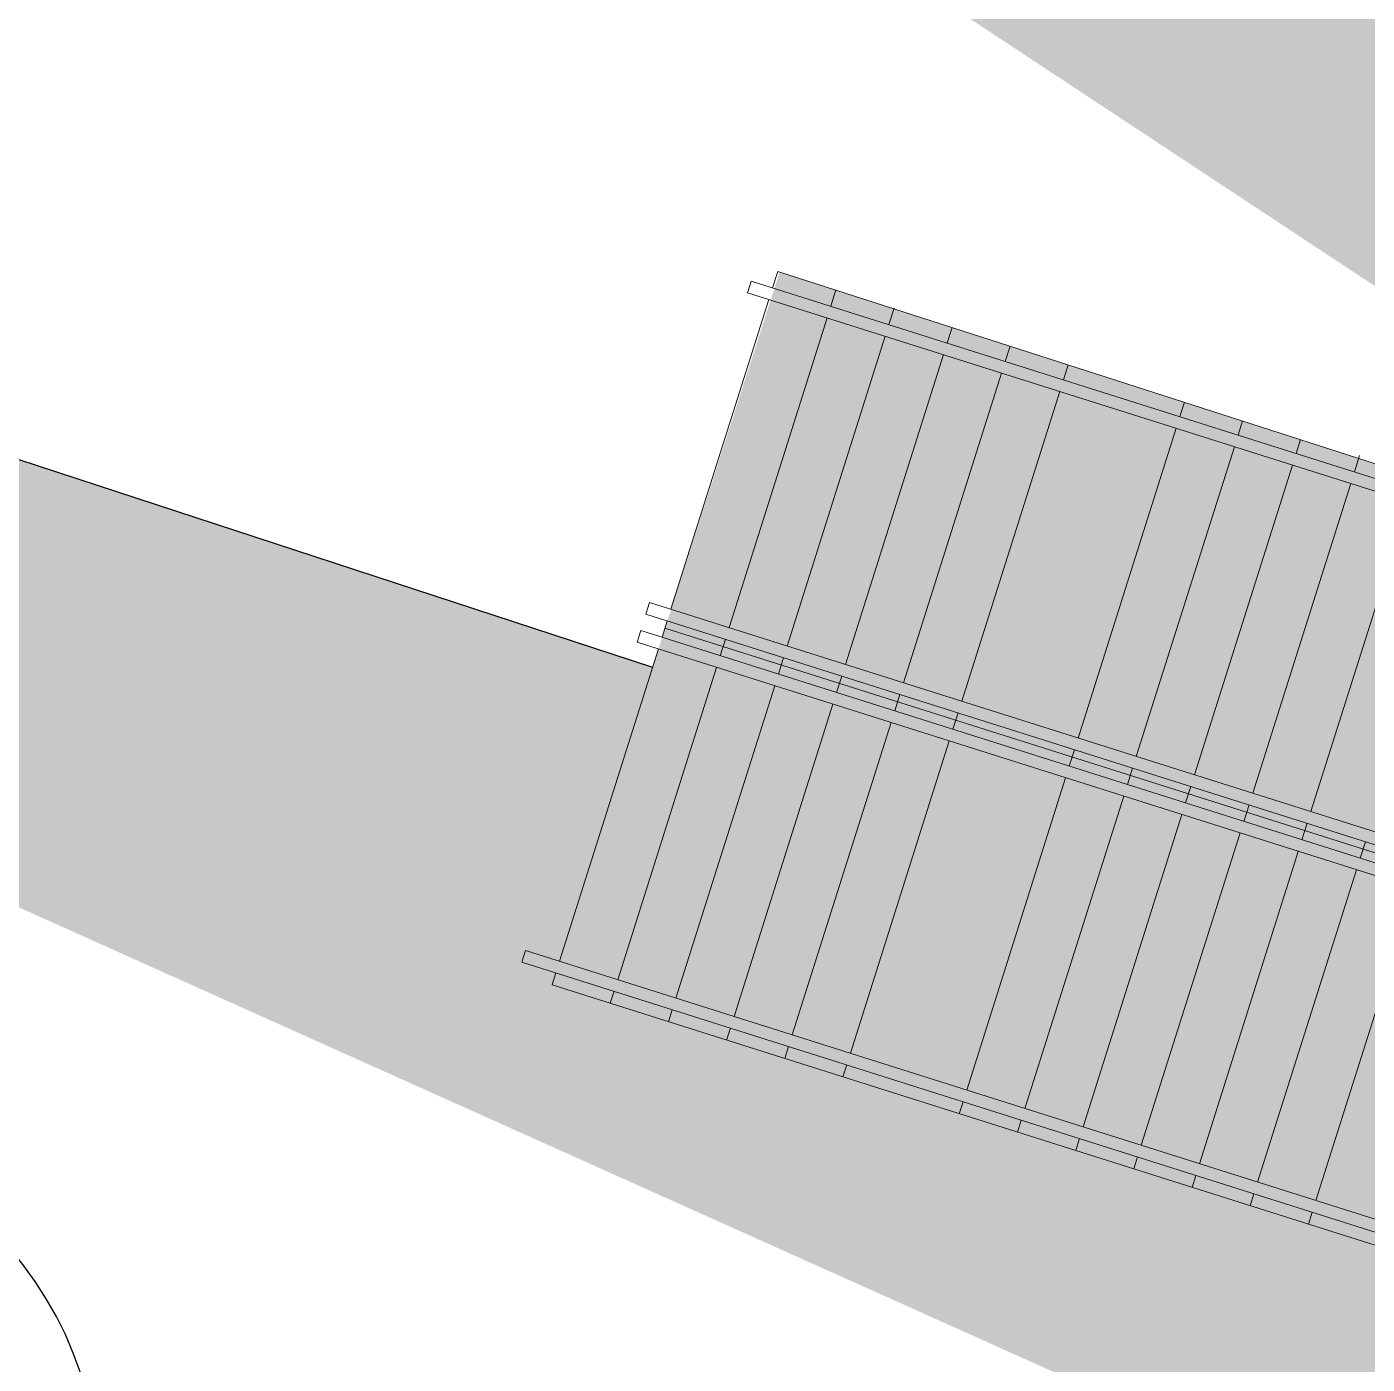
# Model space of a CAD drawing. Header units: metres. Extents: x 329311 to 330425, y 7396637 to 7397287.
# Drawn here: x 329864.702 to 329867.792, y 7397044.846 to 7397047.929 of the extents above; entities that cross this region are included whole.
import ezdxf

# ---------------------------------------------------------------- set-up
doc = ezdxf.new("R2010")
doc.units = ezdxf.units.M
doc.linetypes.add('CACHE2', pattern=[4.7625, 3.175, -1.5875])
for name, color, linetype, lineweight in [('AXES+POTEAUX', 6, 'CACHE2', 13), ('LINHAFINA', 7, 'Continuous', 15), ('LINHAGROSSA', 7, 'Continuous', 30)]:
    doc.layers.add(name, color=color, linetype=linetype, lineweight=lineweight)
doc.layers.add('VEGETAIS', color=3, linetype='Continuous')

msp = doc.modelspace()

# ---------------------------------------------------------------- hatches: boundary and pattern name
at = {"layer": 'AXES+POTEAUX'}
h = msp.add_hatch(dxfattribs=at)
h.set_pattern_fill('ANGLE', color=253, scale=0.025)
h.set_pattern_definition([(341.96263, (329827.33868, 7397103.38185), (0.0540704, 0.166043), [0.127, -0.047625]), (71.96263, (329827.33868, 7397103.38185), (-0.166043, 0.0540704), [0.127, -0.047625])])
edge = h.paths.add_edge_path()
edge.add_line((329850.6521, 7397051.5264), (329866.1448, 7397046.453))
edge.add_line((329864.5976, 7397047.8459), (329852.057, 7397051.9296))
edge.add_line((329861.3389, 7397048.907), (329859.8397, 7397049.3952))
edge.add_line((329865.0576, 7397049.1489), (329864.5976, 7397047.8459))
edge.add_line((329866.1448, 7397046.453), (329866.4378, 7397047.3639))
edge.add_line((329866.4378, 7397047.3639), (329869.0187, 7397046.5336))
edge.add_line((329870.9492, 7397047.2304), (329865.0576, 7397049.1489))
edge.add_line((329869.0187, 7397046.5336), (329868.7254, 7397045.6064))
edge.add_line((329868.7254, 7397045.6064), (329874.2876, 7397043.8012))
edge.add_line((329875.0309, 7397044.4484), (329870.5214, 7397045.9169))
edge.add_line((329870.5214, 7397045.9169), (329870.9492, 7397047.2304))
edge.add_line((329874.2876, 7397043.8012), (329873.5994, 7397041.6878))
edge.add_line((329875.298, 7397041.1347), (329875.7585, 7397042.549))
edge.add_line((329875.7585, 7397042.549), (329876.1582, 7397042.4188))
edge.add_line((329876.1582, 7397042.4188), (329876.6974, 7397044.1394))
edge.add_line((329876.6974, 7397044.1394), (329876.5032, 7397044.1659))
edge.add_line((329876.5032, 7397044.1659), (329875.0889, 7397044.6264))
edge.add_line((329875.0889, 7397044.6264), (329875.0309, 7397044.4484))
edge.add_line((329873.5994, 7397041.6878), (329875.298, 7397041.1347))
edge.add_line((329848.3439, 7397053.2343), (329850.9292, 7397052.4026))
edge.add_line((329850.9292, 7397052.4026), (329850.6521, 7397051.5264))
edge.add_line((329852.057, 7397051.9296), (329852.4849, 7397053.2434))
edge.add_line((329852.4849, 7397053.2434), (329832.0228, 7397059.8777))
edge.add_line((329831.3186, 7397057.8526), (329848.0786, 7397052.3955))
edge.add_line((329848.0786, 7397052.3955), (329848.3439, 7397053.2343))
edge.add_line((329831.359, 7397057.8394), (329832.0229, 7397059.8644))

# ---------------------------------------------------------------- linework, layer by layer
at = {"layer": 'LINHAFINA'}
for p, q in [((329866.4215, 7397047.3277), (329866.4334, 7397047.3653)), ((329866.4334, 7397047.3653), (329869.0187, 7397046.5336)), ((329866.3639, 7397047.3164), (329866.3724, 7397047.3432)), ((329868.9843, 7397046.5169), (329866.3724, 7397047.3432)), ((329866.5556, 7397047.2852), (329866.5675, 7397047.3228)), ((329866.1871, 7397046.5867), (329866.413, 7397047.3008)), ((329868.949, 7397046.4986), (329866.3639, 7397047.3164)), ((329866.3212, 7397046.5443), (329866.5472, 7397047.2584)), ((329866.6898, 7397047.2428), (329866.7017, 7397047.2804)), ((329866.8239, 7397047.2004), (329866.8352, 7397047.236)), ((329866.4553, 7397046.5018), (329866.6813, 7397047.216)), ((329866.5895, 7397046.4594), (329866.8154, 7397047.1736)), ((329866.958, 7397047.1579), (329866.9691, 7397047.193)), ((329867.0921, 7397047.1155), (329867.103, 7397047.1499)), ((329866.7236, 7397046.417), (329866.9495, 7397047.1311)), ((329866.8577, 7397046.3745), (329867.0836, 7397047.0887)), ((329867.3603, 7397047.0307), (329867.3708, 7397047.0637)), ((329867.4945, 7397046.9882), (329867.5047, 7397047.0207)), ((329867.1259, 7397046.2897), (329867.3519, 7397047.0038)), ((329867.26, 7397046.2472), (329867.486, 7397046.9614)), ((329867.6286, 7397046.9458), (329867.6386, 7397046.9776)), ((329867.3942, 7397046.2048), (329867.6201, 7397046.919)), ((329867.7627, 7397046.9034), (329867.7746, 7397046.941)), ((329867.5283, 7397046.1624), (329867.7542, 7397046.8765)), ((329867.6624, 7397046.12), (329867.8883, 7397046.8341)), ((329866.129, 7397046.5756), (329866.1375, 7397046.6024)), ((329867.9942, 7397046.015), (329866.1375, 7397046.6024)), ((329867.9589, 7397045.9966), (329866.129, 7397046.5756)), ((329866.1666, 7397046.5219), (329866.1786, 7397046.5599)), ((329866.1094, 7397046.5105), (329866.1178, 7397046.5374)), ((329866.1178, 7397046.5374), (329867.9469, 7397045.9587)), ((329867.9168, 7397045.9914), (329866.1733, 7397046.5429)), ((329866.3007, 7397046.4795), (329866.3127, 7397046.5174)), ((329865.9304, 7397045.7751), (329866.1581, 7397046.4951)), ((329866.1094, 7397046.5105), (329867.9652, 7397045.9234)), ((329866.4349, 7397046.4371), (329866.4469, 7397046.475)), ((329866.0645, 7397045.7326), (329866.2923, 7397046.4527)), ((329866.569, 7397046.3946), (329866.581, 7397046.4326)), ((329866.1986, 7397045.6902), (329866.4264, 7397046.4103)), ((329866.3327, 7397045.6478), (329866.5605, 7397046.3678)), ((329866.7031, 7397046.3522), (329866.7151, 7397046.3901)), ((329866.8372, 7397046.3098), (329866.8492, 7397046.3477)), ((329866.4668, 7397045.6054), (329866.6946, 7397046.3254)), ((329866.6009, 7397045.5629), (329866.8287, 7397046.283)), ((329867.1054, 7397046.2249), (329867.1174, 7397046.2629)), ((329867.2396, 7397046.1825), (329867.2516, 7397046.2204)), ((329866.8692, 7397045.4781), (329867.097, 7397046.1981)), ((329867.3737, 7397046.1401), (329867.3857, 7397046.178)), ((329867.0033, 7397045.4356), (329867.2311, 7397046.1557)), ((329867.5078, 7397046.0976), (329867.5198, 7397046.1356)), ((329867.1374, 7397045.3932), (329867.3652, 7397046.1132)), ((329867.6419, 7397046.0552), (329867.6539, 7397046.0931)), ((329867.2715, 7397045.3508), (329867.4993, 7397046.0708)), ((329867.4056, 7397045.3083), (329867.6334, 7397046.0284)), ((329867.776, 7397046.0128), (329867.788, 7397046.0507)), ((329867.5397, 7397045.2659), (329867.7675, 7397045.986)), ((329867.6739, 7397045.2235), (329867.9017, 7397045.9435)), ((329865.8434, 7397045.7731), (329865.8518, 7397045.7999)), ((329865.8518, 7397045.7999), (329868.4663, 7397044.9728)), ((329865.8434, 7397045.7731), (329868.4846, 7397044.9375)), ((329865.9131, 7397045.7206), (329865.9219, 7397045.7482)), ((329868.5024, 7397044.9015), (329865.9131, 7397045.7206)), ((329866.0472, 7397045.6782), (329866.056, 7397045.7058)), ((329866.1814, 7397045.6357), (329866.1901, 7397045.6634)), ((329866.3155, 7397045.5933), (329866.3242, 7397045.621)), ((329866.4496, 7397045.5509), (329866.4583, 7397045.5785)), ((329866.5837, 7397045.5085), (329866.5924, 7397045.5361)), ((329866.8519, 7397045.4236), (329866.8607, 7397045.4512)), ((329866.9861, 7397045.3812), (329866.9948, 7397045.4088)), ((329867.1202, 7397045.3387), (329867.1289, 7397045.3664)), ((329867.2543, 7397045.2963), (329867.263, 7397045.324)), ((329867.3884, 7397045.2539), (329867.3971, 7397045.2815)), ((329867.5225, 7397045.2114), (329867.5313, 7397045.2391)), ((329867.6566, 7397045.169), (329867.6654, 7397045.1967))]:
    msp.add_line(p, q, dxfattribs=at)
at = {"layer": 'LINHAGROSSA'}
msp.add_line((329850.6521, 7397051.5264), (329866.1448, 7397046.453), dxfattribs=at)
at = {"layer": 'VEGETAIS'}
for points in [[(329853.356, 7397046.2003), (329864.5148, 7397043.7038), (329861.5651, 7397041.9526), (329858.2167, 7397044.4363), (329853.8269, 7397044.1193), (329853.356, 7397046.2003)], [(329866.9504, 7397041.9715), (329870.2868, 7397038.8904), (329870.7121, 7397041.6857), (329865.8426, 7397044.0019), (329866.9504, 7397041.9715)]]:
    msp.add_spline(points, degree=3, dxfattribs=at)

doc.saveas('drawing.dxf')
